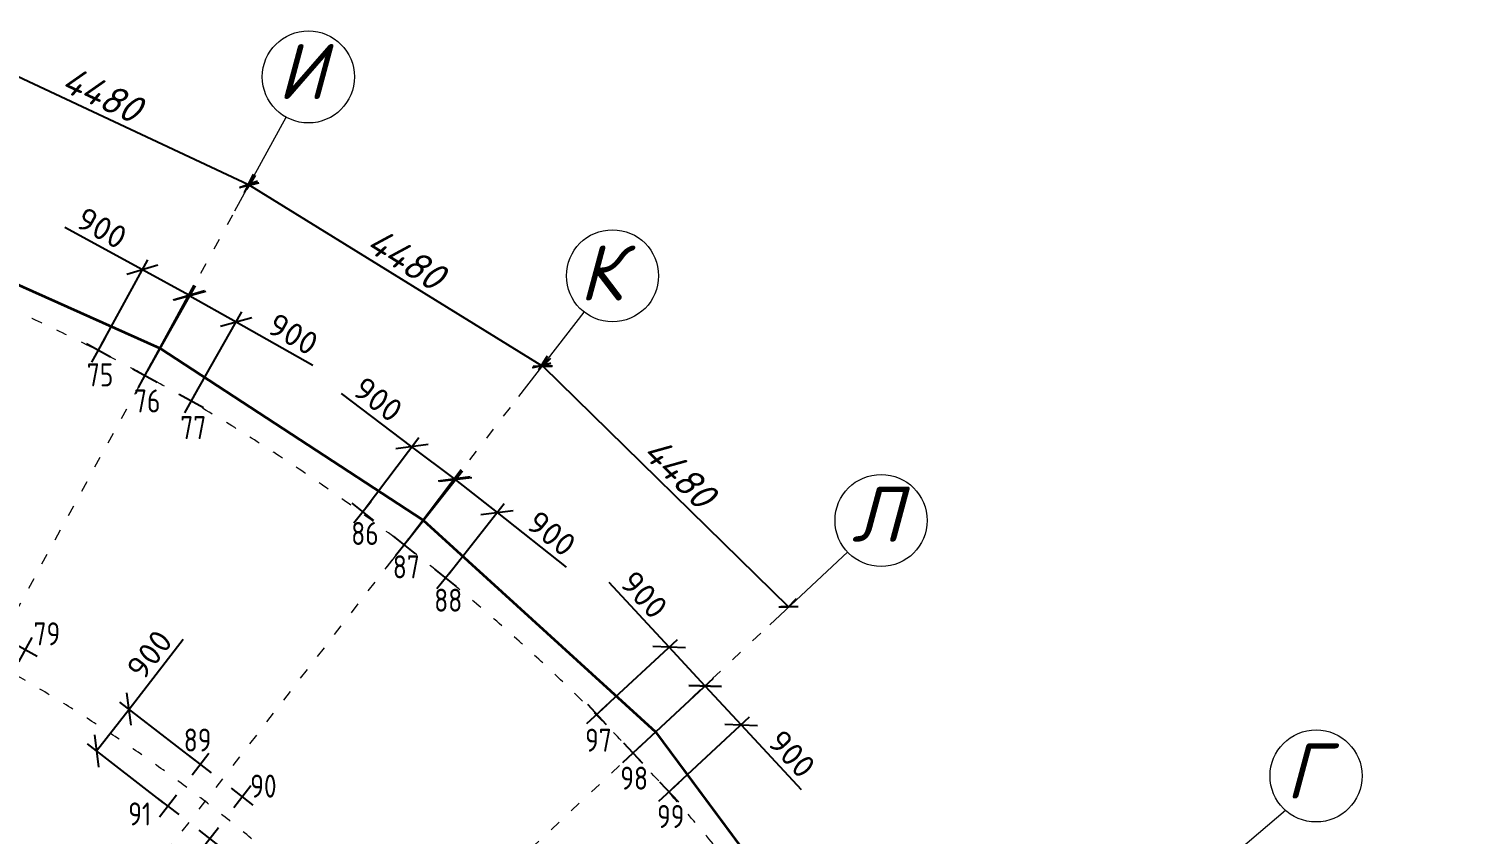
# Model space of a CAD drawing. Header units: millimetres. Extents: x 217525 to 325743, y -20439 to 118252.
# Drawn here: x 307292 to 323024, y -2702 to 6043 of the extents above; entities that cross this region are included whole.
import ezdxf

# ---------------------------------------------------------------- set-up
doc = ezdxf.new("R2010")
doc.units = ezdxf.units.MM
for name, pattern in [('ACAD_ISO03W100', [30, 12, -18]), ('GOST2.303 6', [12, 8, -1.5, 1, -1.5]), ('Штрихштриховая', [2400, 2000, -100, 200, -100])]:
    doc.linetypes.add(name, pattern=pattern)
doc.layers.add('Тонкая', color=250, linetype='Continuous', lineweight=18)
doc.layers.add('Фундамент', color=2, linetype='Continuous', lineweight=25)
doc.styles.add('ISOCPEUR', font='isocpeui.ttf')
doc.styles.get("Standard").update_dxf_attribs({"font": 'txt.shx'})
doc.styles.add('ГОСТ', font='isocpeui.ttf', dxfattribs={"height": 3})
doc.styles.add('ГОСТ 2.304', font='CS_Gost2304.shx')
doc.dimstyles.new('ISO-25', dxfattribs={"dimtxt": 2.5, "dimasz": 2.5, "dimexe": 1.25, "dimexo": 0.625, "dimtad": 1, "dimtxsty": 'Standard', "dimcen": 2.5, "dimadec": 0, "dimazin": 0, "dimtfac": 1, "dimtmove": 0, "dimatfit": 3, "dimfxl": 1, "dimarcsym": 0})
doc.dimstyles.new('M200', dxfattribs={"dimtxt": 2, "dimasz": 1.5, "dimexe": 1.25, "dimexo": 0.625, "dimtad": 1, "dimdec": 0, "dimlfac": 200, "dimzin": 1, "dimtxsty": 'ISOCPEUR', "dimblk": 'ARCHTICK', "dimcen": 2.5, "dimadec": 0, "dimazin": 0, "dimtfac": 1, "dimtdec": 0, "dimtmove": 1, "dimatfit": 3, "dimfxl": 1.25, "dimfxlon": 1, "dimarcsym": 0})

# ---------------------------------------------------------------- blocks, each defined once
blk = doc.blocks.new('_ArchTick')
at = {"color": 0, "linetype": 'ByBlock', "const_width": 0.15}
blk.add_lwpolyline([(-0.5, -0.5), (0.5, 0.5)], dxfattribs=at)
blk = doc.blocks.new('*D1023')
at = {"layer": 'Defpoints', "color": 0, "transparency": 16777216}
for p in [(283373.65, 1912.22), (283407.98, 1897.96), (283407.28, 1896.47)]:
    blk.add_point(p, dxfattribs=at)
at = {"layer": 'Тонкая', "color": 0, "lineweight": -2, "transparency": 16777216}
for p, q in [((283373.91, 1912.78), (283374.87, 1914.83)), ((283374.34, 1913.7), (283407.98, 1897.96)), ((283407.55, 1897.04), (283408.51, 1899.09))]:
    blk.add_line(p, q, dxfattribs=at)
at = {"layer": 'Тонкая', "color": 0, "lineweight": -2, "transparency": 16777216, "xscale": 1.5, "yscale": 1.5, "zscale": 1.5}
for p, rotation in [((283374.34, 1913.7), 154.919636088482), ((283407.98, 1897.96), 334.919636088482)]:
    blk.add_blockref('_ArchTick', p, dxfattribs=dict(at, rotation=rotation))
at = {"layer": 'Тонкая', "color": 0, "transparency": 16777216, "insert": (283392.06, 1907.75), "char_height": 3, "attachment_point": 5, "rotation": 334.9196, "style": 'ГОСТ'}
blk.add_mtext('4480', dxfattribs=at)
blk = doc.blocks.new('*D1024')
at = {"layer": 'Defpoints', "color": 0, "transparency": 16777216}
for p in [(283407.48, 1896.9), (283439.19, 1877.3), (283439.8, 1878.29)]:
    blk.add_point(p, dxfattribs=at)
at = {"layer": 'Тонкая', "color": 0, "lineweight": -2, "transparency": 16777216}
for p, q in [((283407.81, 1897.43), (283408.75, 1898.95)), ((283408.09, 1897.89), (283439.8, 1878.29)), ((283439.51, 1877.83), (283440.45, 1879.35))]:
    blk.add_line(p, q, dxfattribs=at)
at = {"layer": 'Тонкая', "color": 0, "lineweight": -2, "transparency": 16777216, "xscale": 1.5, "yscale": 1.5, "zscale": 1.5}
for p, rotation in [((283408.09, 1897.89), 148.2740519986382), ((283439.8, 1878.29), 328.2740519986382)]:
    blk.add_blockref('_ArchTick', p, dxfattribs=dict(at, rotation=rotation))
at = {"layer": 'Тонкая', "color": 0, "transparency": 16777216, "insert": (283425.06, 1889.89), "char_height": 3, "attachment_point": 5, "rotation": 328.2741, "style": 'ГОСТ'}
blk.add_mtext('4480', dxfattribs=at)
blk = doc.blocks.new('*D1025')
at = {"layer": 'Defpoints', "color": 0, "transparency": 16777216}
for p in [(283439.43, 1877.7), (283466.61, 1852.08), (283466.11, 1851.56)]:
    blk.add_point(p, dxfattribs=at)
at = {"layer": 'Тонкая', "color": 0, "lineweight": -2, "transparency": 16777216}
for p, q in [((283439.87, 1878.14), (283440.81, 1879.1)), ((283439.94, 1878.21), (283466.61, 1852.08)), ((283466.55, 1852.01), (283467.49, 1852.97))]:
    blk.add_line(p, q, dxfattribs=at)
at = {"layer": 'Тонкая', "color": 0, "lineweight": -2, "transparency": 16777216, "xscale": 1.5, "yscale": 1.5, "zscale": 1.5}
for p, rotation in [((283439.94, 1878.21), 135.5867091235523), ((283466.61, 1852.08), 315.5867091235523)]:
    blk.add_blockref('_ArchTick', p, dxfattribs=dict(at, rotation=rotation))
at = {"layer": 'Тонкая', "color": 0, "transparency": 16777216, "insert": (283454.76, 1866.66), "char_height": 3, "attachment_point": 5, "rotation": 315.5867, "style": 'ГОСТ'}
blk.add_mtext('4480', dxfattribs=at)
blk = doc.blocks.new('A$C2A1570D9')
for p, q in [((7.43, 9.98), (4.88, 8.4)), ((5.37, 10.47), (6.95, 7.92)), ((2.55, 6.95), (0, 5.37)), ((0.48, 7.43), (2.07, 4.88)), ((10.47, 5.1), (7.92, 3.52)), ((8.4, 5.58), (9.98, 3.04)), ((5.58, 2.07), (3.04, 0.48)), ((3.52, 2.55), (5.1, 0))]:
    blk.add_line(p, q)
blk = doc.blocks.new('_Oblique')
at = {"color": 0, "linetype": 'ByBlock', "lineweight": -2}
blk.add_line((-0.5, -0.5), (0.5, 0.5), dxfattribs=at)
blk = doc.blocks.new('*D1060')
at = {"color": 0, "lineweight": -2, "transparency": 16777216}
for p, q in [((283397.05, 1877.75), (283402.24, 1886.95)), ((283401.63, 1885.86), (283406.63, 1883.04)), ((283402.06, 1874.92), (283407.25, 1884.13)), ((283406.63, 1883.04), (283414.98, 1878.33))]:
    blk.add_line(p, q, dxfattribs=at)
at = {"layer": 'Defpoints', "color": 0, "transparency": 16777216}
for p in [(283406.63, 1883.04), (283396.74, 1877.2), (283401.75, 1874.38)]:
    blk.add_point(p, dxfattribs=at)
at = {"color": 0, "lineweight": -2, "transparency": 16777216, "xscale": 2.5, "yscale": 2.5, "zscale": 2.5}
for p, rotation in [((283401.63, 1885.86), 150.5749451667384), ((283406.63, 1883.04), 330.5749451667384)]:
    blk.add_blockref('_Oblique', p, dxfattribs=dict(at, rotation=rotation))
at = {"color": 0, "transparency": 16777216, "insert": (283412.82, 1881.7), "char_height": 2.5, "attachment_point": 5, "rotation": 330.5749}
blk.add_mtext('900', dxfattribs=at)
blk = doc.blocks.new('*D1061')
at = {"color": 0, "lineweight": -2, "transparency": 16777216}
for p, q in [((283396.46, 1888.68), (283388.04, 1893.28)), ((283391.99, 1880.51), (283397.06, 1889.78)), ((283401.5, 1885.93), (283396.46, 1888.68)), ((283397.04, 1877.75), (283402.1, 1887.03))]:
    blk.add_line(p, q, dxfattribs=at)
at = {"layer": 'Defpoints', "color": 0, "transparency": 16777216}
for p in [(283396.46, 1888.68), (283391.69, 1879.96), (283396.74, 1877.2)]:
    blk.add_point(p, dxfattribs=at)
at = {"color": 0, "lineweight": -2, "transparency": 16777216, "xscale": 2.5, "yscale": 2.5, "zscale": 2.5}
for p, rotation in [((283396.46, 1888.68), 151.3756297883007), ((283401.5, 1885.93), 331.3756297883007)]:
    blk.add_blockref('_Oblique', p, dxfattribs=dict(at, rotation=rotation))
at = {"color": 0, "transparency": 16777216, "insert": (283392.05, 1893.22), "char_height": 2.5, "attachment_point": 5, "rotation": 331.3756}
blk.add_mtext('900', dxfattribs=at)
blk = doc.blocks.new('*D1062')
at = {"color": 0, "lineweight": -2, "transparency": 16777216}
for p, q in [((283425.24, 1859.28), (283431.23, 1866.86)), ((283430.46, 1865.88), (283434.97, 1862.32)), ((283429.75, 1855.71), (283435.74, 1863.3)), ((283434.97, 1862.32), (283442.48, 1856.37))]:
    blk.add_line(p, q, dxfattribs=at)
at = {"layer": 'Defpoints', "color": 0, "transparency": 16777216}
for p in [(283434.97, 1862.32), (283424.85, 1858.79), (283429.36, 1855.22)]:
    blk.add_point(p, dxfattribs=at)
at = {"color": 0, "lineweight": -2, "transparency": 16777216, "xscale": 2.5, "yscale": 2.5, "zscale": 2.5}
for p, rotation in [((283430.46, 1865.88), 141.658510904897), ((283434.97, 1862.32), 321.658510904897)]:
    blk.add_blockref('_Oblique', p, dxfattribs=dict(at, rotation=rotation))
at = {"color": 0, "transparency": 16777216, "insert": (283440.87, 1860.04), "char_height": 2.5, "attachment_point": 5, "rotation": 321.6585}
blk.add_mtext('900', dxfattribs=at)
blk = doc.blocks.new('*D1063')
at = {"color": 0, "lineweight": -2, "transparency": 16777216}
for p, q in [((283425.72, 1869.47), (283418.09, 1875.26)), ((283420.64, 1862.76), (283426.48, 1870.47)), ((283430.31, 1866), (283425.72, 1869.47)), ((283425.23, 1859.29), (283431.06, 1866.99))]:
    blk.add_line(p, q, dxfattribs=at)
at = {"layer": 'Defpoints', "color": 0, "transparency": 16777216}
for p in [(283425.72, 1869.47), (283420.26, 1862.27), (283424.85, 1858.79)]:
    blk.add_point(p, dxfattribs=at)
at = {"color": 0, "lineweight": -2, "transparency": 16777216, "xscale": 2.5, "yscale": 2.5, "zscale": 2.5}
for p, rotation in [((283425.72, 1869.47), 142.8444601827186), ((283430.31, 1866), 322.8444601827186)]:
    blk.add_blockref('_Oblique', p, dxfattribs=dict(at, rotation=rotation))
at = {"color": 0, "transparency": 16777216, "insert": (283422.04, 1874.61), "char_height": 2.5, "attachment_point": 5, "rotation": 322.8445}
blk.add_mtext('900', dxfattribs=at)
blk = doc.blocks.new('*D1064')
at = {"color": 0, "lineweight": -2, "transparency": 16777216}
for p, q in [((283450.18, 1836.62), (283458.48, 1844.32)), ((283457.56, 1843.47), (283461.47, 1839.26)), ((283454.09, 1832.41), (283462.39, 1840.11)), ((283461.47, 1839.26), (283467.99, 1832.23))]:
    blk.add_line(p, q, dxfattribs=at)
at = {"layer": 'Defpoints', "color": 0, "transparency": 16777216}
for p in [(283461.47, 1839.26), (283449.72, 1836.2), (283453.63, 1831.98)]:
    blk.add_point(p, dxfattribs=at)
at = {"color": 0, "lineweight": -2, "transparency": 16777216, "xscale": 2.5, "yscale": 2.5, "zscale": 2.5}
for p, rotation in [((283457.56, 1843.47), 132.8511570149502), ((283461.47, 1839.26), 312.8511570149502)]:
    blk.add_blockref('_Oblique', p, dxfattribs=dict(at, rotation=rotation))
at = {"color": 0, "transparency": 16777216, "insert": (283466.96, 1836.1), "char_height": 2.5, "attachment_point": 5, "rotation": 312.8512}
blk.add_mtext('900', dxfattribs=at)
blk = doc.blocks.new('*D1065')
at = {"color": 0, "lineweight": -2, "transparency": 16777216}
for p, q in [((283453.65, 1847.69), (283447.14, 1854.72)), ((283446.27, 1840.84), (283454.57, 1848.54)), ((283457.56, 1843.47), (283453.65, 1847.69)), ((283450.18, 1836.62), (283458.48, 1844.32))]:
    blk.add_line(p, q, dxfattribs=at)
at = {"layer": 'Defpoints', "color": 0, "transparency": 16777216}
for p in [(283453.65, 1847.69), (283445.81, 1840.41), (283449.72, 1836.2)]:
    blk.add_point(p, dxfattribs=at)
at = {"color": 0, "lineweight": -2, "transparency": 16777216, "xscale": 2.5, "yscale": 2.5, "zscale": 2.5}
for p, rotation in [((283453.65, 1847.69), 132.8511570144941), ((283457.56, 1843.47), 312.8511570144941)]:
    blk.add_blockref('_Oblique', p, dxfattribs=dict(at, rotation=rotation))
at = {"color": 0, "transparency": 16777216, "insert": (283450.92, 1853.39), "char_height": 2.5, "attachment_point": 5, "rotation": 312.8512}
blk.add_mtext('900', dxfattribs=at)
blk = doc.blocks.new('*D1104')
at = {"color": 0, "lineweight": -2, "transparency": 16777216}
for p, q in [((283395.01, 1840.97), (283400.88, 1848.55)), ((283391.49, 1836.42), (283395.01, 1840.97)), ((283402.28, 1835.35), (283394.03, 1841.73)), ((283398.76, 1830.8), (283390.51, 1837.19))]:
    blk.add_line(p, q, dxfattribs=at)
at = {"layer": 'Defpoints', "color": 0, "transparency": 16777216}
for p in [(283395.01, 1840.97), (283402.77, 1834.97), (283399.25, 1830.42)]:
    blk.add_point(p, dxfattribs=at)
at = {"color": 0, "lineweight": -2, "transparency": 16777216, "xscale": 2.5, "yscale": 2.5, "zscale": 2.5}
for p, rotation in [((283395.01, 1840.97), 52.25724162860254), ((283391.49, 1836.42), 232.2572416286025)]:
    blk.add_blockref('_Oblique', p, dxfattribs=dict(at, rotation=rotation))
at = {"color": 0, "transparency": 16777216, "insert": (283397.23, 1846.89), "char_height": 2.5, "attachment_point": 5, "rotation": 52.2572}
blk.add_mtext('900', dxfattribs=at)
blk = doc.blocks.new('A$C4F026A9A')
for p, q in [((267.72623, 198.33537), (270.35956, 196.89817)), ((268.3243, 196.3001), (269.76149, 198.93344)), ((272.77346, 195.58074), (275.4068, 194.14355)), ((272.77346, 195.58074), (275.4068, 194.14355)), ((273.37153, 193.54548), (274.80872, 196.17882)), ((273.37153, 193.54548), (274.80872, 196.17882)), ((277.82069, 192.82612), (280.45403, 191.38892)), ((278.41876, 190.79085), (279.85596, 193.42419)), ((296.53791, 180.98122), (298.88469, 179.11236)), ((296.77687, 178.8734), (298.64573, 181.22018)), ((301.03591, 177.39925), (303.38269, 175.53039)), ((301.03591, 177.39925), (303.38269, 175.53039)), ((301.27487, 175.29143), (303.14373, 177.63821)), ((301.27487, 175.29143), (303.14373, 177.63821)), ((305.53391, 173.81728), (307.88069, 171.94842)), ((305.77287, 171.70946), (307.64172, 174.05624)), ((322.05642, 157.04922), (324.25579, 159.08951)), ((322.13596, 159.16905), (324.17625, 156.96968)), ((325.96697, 152.83377), (328.16634, 154.87406)), ((325.96697, 152.83377), (328.16634, 154.87406)), ((326.04651, 154.9536), (328.0868, 152.75423)), ((326.04651, 154.9536), (328.0868, 152.75423)), ((329.87753, 148.61831), (332.07689, 150.6586)), ((329.95707, 150.73814), (331.99735, 148.53877))]:
    blk.add_line(p, q)
at = {"layer": 'Тонкая', "color": 7, "ltscale": 0.5}
for p, q in [((283.86099, 212.74781), (289.42523, 222.91114)), ((314.68461, 192.58106), (321.78301, 201.74116)), ((341.93271, 167.79547), (350.38734, 175.72216))]:
    blk.add_line(p, q, dxfattribs=at)
at = {"layer": 'Тонкая', "color": 7, "linetype": 'GOST2.303 6', "ltscale": 50}
blk.add_line((304.06215, 178.85887), (300.35602, 174.07109), dxfattribs=at)
at = {"layer": 'Тонкая', "color": 7, "linetype": 'Штрихштриховая', "lineweight": 13}
blk.add_line((374.1243, 127.46911), (397.90268, 147.63184), dxfattribs=at)
at = {"layer": 'Тонкая', "color": 7}
for centre in [(291.83166, 227.29396), (324.84816, 205.69146), (354.00656, 179.11257), (401.23093, 151.36316)]:
    blk.add_circle(centre, 5, dxfattribs=at)
at = {"layer": 'Фундамент', "color": 7, "linetype": 'ACAD_ISO03W100', "lineweight": 13, "ltscale": 0.1}
for p, q in [((241.33485, 134.90328), (283.86099, 212.74781)), ((263.44815, 126.39122), (314.68461, 192.58106)), ((278.79216, 108.58151), (341.93271, 167.79547))]:
    blk.add_line(p, q, dxfattribs=at)
at = {"layer": 'Фундамент', "color": 7}
for p, q in [((244.5463, 211.76339), (275.70762, 197.8243)), ((275.70762, 197.8243), (304.2752, 179.13365)), ((304.2752, 179.13365), (329.52846, 156.16262)), ((329.52846, 156.16262), (356.96688, 119.12842))]:
    blk.add_line(p, q, dxfattribs=at)
at = {"layer": 'Фундамент', "color": 7, "lineweight": 35, "ltscale": 100}
blk.add_lwpolyline([(244.5463, 211.76339), (275.70815, 197.82395), (304.2752, 179.13365), (329.52846, 156.16262), (356.96688, 119.12842), (374.67357, 132.04021), (418.81318, 79.98345), (390.49234, 59.34595), (344.61391, 37.84883), (305.82157, 28.86325), (271.75558, 26.96096), (237.77741, 30.46867)], dxfattribs=at)
at = {"layer": 'Фундамент', "color": 7, "linetype": 'ACAD_ISO03W100', "lineweight": 13, "ltscale": 0.1}
for centre, radius, start, end in [((172.49893, 8.89844), 211.90392, 29.8729336, 130.7016484), ((172.49893, 8.89844), 176.65392, 29.7264969, 130.7825811), ((172.49893, 8.89844), 150.40392, 34.0666022, 130.867495), ((276.85246, 242.18409), 150.40392, 214.0666022, 277.7334724), ((276.85246, 242.18409), 176.65392, 210.8273326, 310.2960664)]:
    blk.add_arc(centre, radius, start, end, dxfattribs=at)
for p, rotation in [((250.05827, 165.90685), 299.4900315384007), ((273.90301, 151.67199), 290.3949416288548)]:
    blk.add_blockref('A$C2A1570D9', p, dxfattribs=dict(rotation=rotation))
at = {"color": 7, "linetype": 'Continuous', "style": 'ГОСТ 2.304'}
for s, p in [('75', (267.77796, 193.68388)), ('76', (272.90372, 190.84708)), ('77', (277.92548, 187.95358)), ('86', (296.4833, 176.45143)), ('87', (300.99926, 172.82747)), ('88', (305.49238, 169.2068)), ('79', (261.99041, 165.54823)), ('89', (278.30286, 154.01279)), ('97', (321.87416, 153.99961)), ('90', (285.51721, 149.01031)), ('98', (325.6976, 149.87328)), ('91', (272.27501, 145.98759)), ('99', (329.692, 145.71301))]:
    blk.add_text(s, height=2.5, dxfattribs=at).set_placement(p)
at = {"layer": 'Тонкая', "color": 7, "style": 'ISOCPEUR'}
for s, p in [('И', (288.46763, 224.89856)), ('К', (321.22261, 203.01743)), ('Л', (350.8064, 176.81132)), ('Г', (397.91759, 148.91412))]:
    blk.add_text(s, height=6, dxfattribs=at).set_placement(p)
for p1, p2, distance, picture, middle in [((274.09013, 194.86215), (269.0429, 197.61677), -9.94113, '*D1061', (269.40034, 210.88308)), ((274.09013, 194.86215), (279.09886, 192.03698), 9.9421, '*D1060', (290.16671, 199.36149)), ((302.19739, 176.44987), (297.61332, 179.92376), -9.03999, '*D1063', (299.39057, 192.27204)), ((302.19739, 176.44987), (306.7073, 172.88285), 9.04192, '*D1062', (318.21823, 177.69736)), ((327.06666, 153.85391), (323.1561, 158.06937), -10.70169, '*D1065', (328.26745, 171.05201)), ((276.59889, 148.07665), (280.11856, 152.62356), 9.80832, '*D1104', (274.57799, 164.55267)), ((327.06666, 153.85391), (330.97721, 149.63845), 10.70169, '*D1064', (344.30638, 153.76253))]:
    dim = blk.add_aligned_dim(p1=p1, p2=p2, distance=distance, text='900', dimstyle='ISO-25', override={"dimscale": 1, "dimlfac": 100, "dimtxsty": 'Standard', "dimblk": 'Oblique', "dimtolj": 0})
    dim.commit()
    dim.dimension.update_dxf_attribs({"geometry": picture, "text_midpoint": middle, "insert": (-283122.65151, -1682.34191)})
at = {"layer": 'Тонкая', "color": 7}
for p1, p2, distance, picture, middle in [((250.9984, 229.87387), (284.63324, 214.13221), 1.6361, '*D1023', (269.41011, 225.40952)), ((284.83194, 214.55677), (316.53418, 194.95722), 1.16097, '*D1024', (302.41101, 207.55196)), ((316.78067, 195.35593), (343.45611, 169.22128), 0.71983, '*D1025', (332.10929, 184.3207))]:
    dim = blk.add_aligned_dim(p1=p1, p2=p2, distance=distance, text='4480', dimstyle='M200', override={"dimtxsty": 'ГОСТ', "dimblk1": 'ArchTick', "dimblk2": 'ArchTick', "dimsah": 1, "dimtmove": 0}, dxfattribs=at)
    dim.commit()
    dim.dimension.update_dxf_attribs({"geometry": picture, "text_midpoint": middle, "insert": (-283122.65151, -1682.34191)})

msp = doc.modelspace()

# ---------------------------------------------------------------- block references
at = {"ltscale": 100, "xscale": 100, "yscale": 100, "zscale": 100}
msp.add_blockref('A$C4F026A9A', (281142.442, -17207.2811), dxfattribs=at)

doc.saveas('drawing.dxf')
